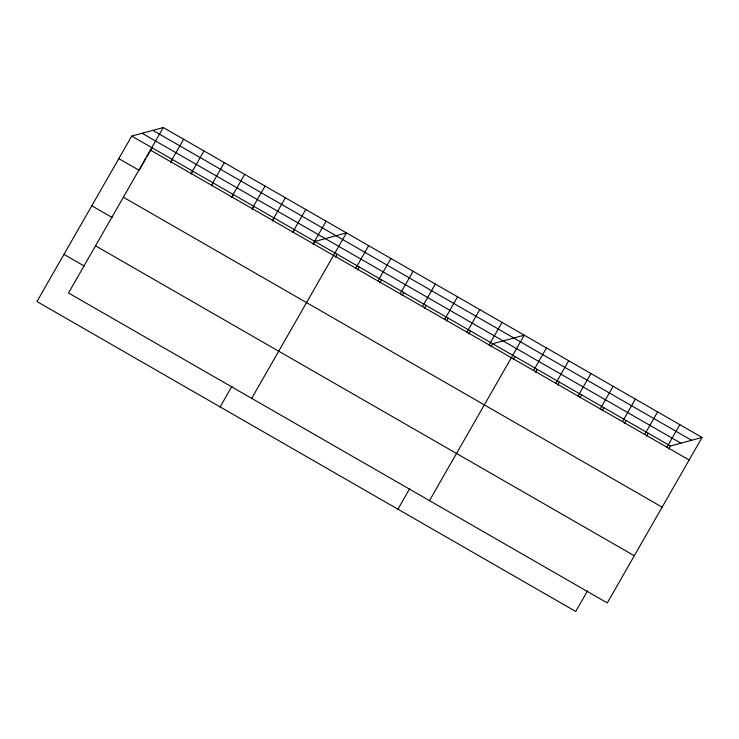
<?xml version="1.0" encoding="UTF-8"?>
<svg xmlns="http://www.w3.org/2000/svg" width="739" height="739" viewBox="0 0 739 739"><rect width="100%" height="100%" fill="white"/><g stroke="black" fill="none" stroke-linecap="round" stroke-linejoin="round"><path stroke-width="1.11" d="M163.273 127.533L68.515 292.986L607.292 602.913L702.05 437.451L163.273 127.533L131.708 136.087L36.95 301.549L575.727 611.467L587.551 590.84M139.717 169.351L145.888 158.571M147.015 156.613L152.058 147.8M170.718 161.776L183.623 139.237M170.727 162.441L172.418 159.504M191.068 173.48L203.982 150.95M191.087 174.155L192.768 171.217M211.428 185.193L224.333 162.654M211.437 185.858L213.128 182.921M231.778 196.897L244.683 174.367M231.797 197.572L233.478 194.634M252.138 208.61L265.042 186.071M252.147 209.276L253.828 206.338M272.488 220.314L285.393 197.775M272.497 220.989L274.187 218.051M292.838 232.018L305.752 209.488M292.856 232.693L294.538 229.755M313.197 243.731L326.102 221.192M220.139 406.921L231.954 386.285M313.207 244.406L314.897 241.459L346.452 232.905L251.694 398.358M335.432 257.19L337.113 254.244M355.773 268.22L368.678 245.69M357.658 269.975L359.339 267.028M377.998 281.005L390.903 258.474M379.883 282.76L381.564 279.813M400.224 293.789L413.129 271.259M402.108 295.545L403.79 292.598M422.449 306.574L435.354 284.044M424.334 308.329L426.015 305.383M444.675 319.359L457.58 296.829M446.559 321.114L448.24 318.167M466.9 332.144L479.805 309.613M468.785 333.889L470.466 330.952M489.126 344.928L502.03 322.398M397.933 509.199L409.748 488.562M491.01 346.674L492.691 343.737L524.256 335.183L429.498 500.636M513.236 359.459L514.917 356.521M533.567 370.498L546.481 347.967M535.452 372.244L537.142 369.306M555.793 383.282L568.697 360.752M557.677 385.028L559.368 382.091M578.018 396.067L590.923 373.537M579.903 397.813L581.593 394.875M600.244 408.852L613.148 386.321M602.128 410.598L603.809 407.66M622.469 421.636L635.374 399.106M624.353 423.382L626.035 420.445M644.694 434.421L657.599 411.891M646.579 436.167L648.26 433.23M666.92 447.206L679.825 424.676M668.804 448.952L670.485 446.014L702.05 437.451M152.853 130.35L691.63 440.278M142.119 133.26L680.905 443.188M131.708 136.087L670.485 446.014M150.368 150.063L689.145 459.991M118.803 158.626L139.154 170.33M123.358 197.23L662.135 507.157M91.793 205.784L112.143 217.497M95.525 245.819L634.302 555.746M63.96 254.382L84.311 266.086"/></g></svg>
